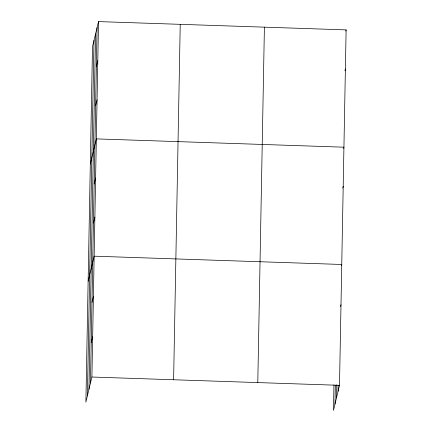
<?xml version="1.0" encoding="UTF-8"?>
<svg xmlns="http://www.w3.org/2000/svg" width="432" height="432" viewBox="0 0 432 432"><rect width="100%" height="100%" fill="white"/><g stroke="black" fill="none" stroke-linecap="round" stroke-linejoin="round"><path stroke-width="0.65" d="M87.399 395.798L94.014 40.376M88.954 389.297L95.575 33.874M90.472 382.99L97.087 27.567M98.523 21.6L92.502 46.683L85.882 402.106L91.903 377.023L98.523 21.6L346.118 29.894L339.498 385.317L333.477 410.4L333.952 384.89M173.61 379.76L180.23 24.338M257.791 382.579L264.411 27.157M334.994 404.093L335.34 385.295M336.555 397.597L336.787 384.836M338.067 391.289L338.18 385.247M96.363 66.663L97.794 60.696M95.634 105.759L97.065 99.792M90.315 163.971L96.336 138.888L343.931 147.188L343.645 148.381M94.176 183.956L95.612 177.984M93.447 223.052L94.883 217.085M88.133 281.259L94.154 256.181L341.75 264.476L341.464 265.669M91.973 302.427L93.404 296.46M91.222 342.711L92.653 336.744M345.832 31.088L346.118 29.894M344.957 70.783L345.389 68.99M342.776 188.071L343.208 186.284M340.567 306.547L340.999 304.754M91.903 377.023L339.498 385.317"/></g></svg>
